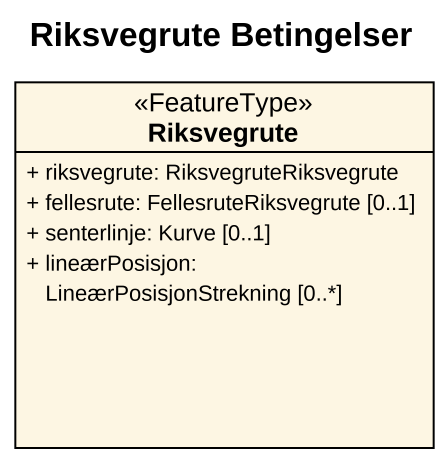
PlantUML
@startuml
title Riksvegrute Betingelser
hide circle
hide empty members
skinparam classAttributeIconSize 0
class Riksvegrute <<FeatureType>> {
  + riksvegrute: RiksvegruteRiksvegrute
  + fellesrute: FellesruteRiksvegrute [0..1]
  + senterlinje: Kurve [0..1]
  + lineærPosisjon: LineærPosisjonStrekning [0..*]
}
@enduml
